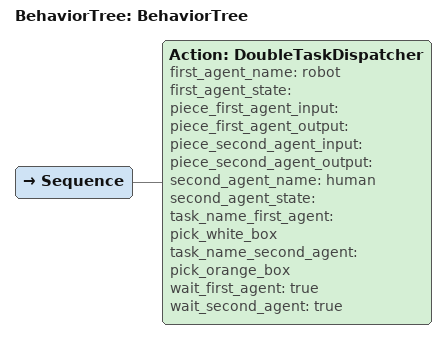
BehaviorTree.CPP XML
<?xml version="1.0"?>
<root main_tree_to_execute="BehaviorTree">
    <BehaviorTree ID="BehaviorTree">
        <Sequence>
            <Action ID="DoubleTaskDispatcher" first_agent_name="robot" first_agent_state="" piece_first_agent_input="" piece_first_agent_output="" piece_second_agent_input="" piece_second_agent_output="" second_agent_name="human" second_agent_state="" task_name_first_agent="pick_white_box" task_name_second_agent="pick_orange_box" wait_first_agent="true" wait_second_agent="true"/>
        </Sequence>
    </BehaviorTree>
</root>
